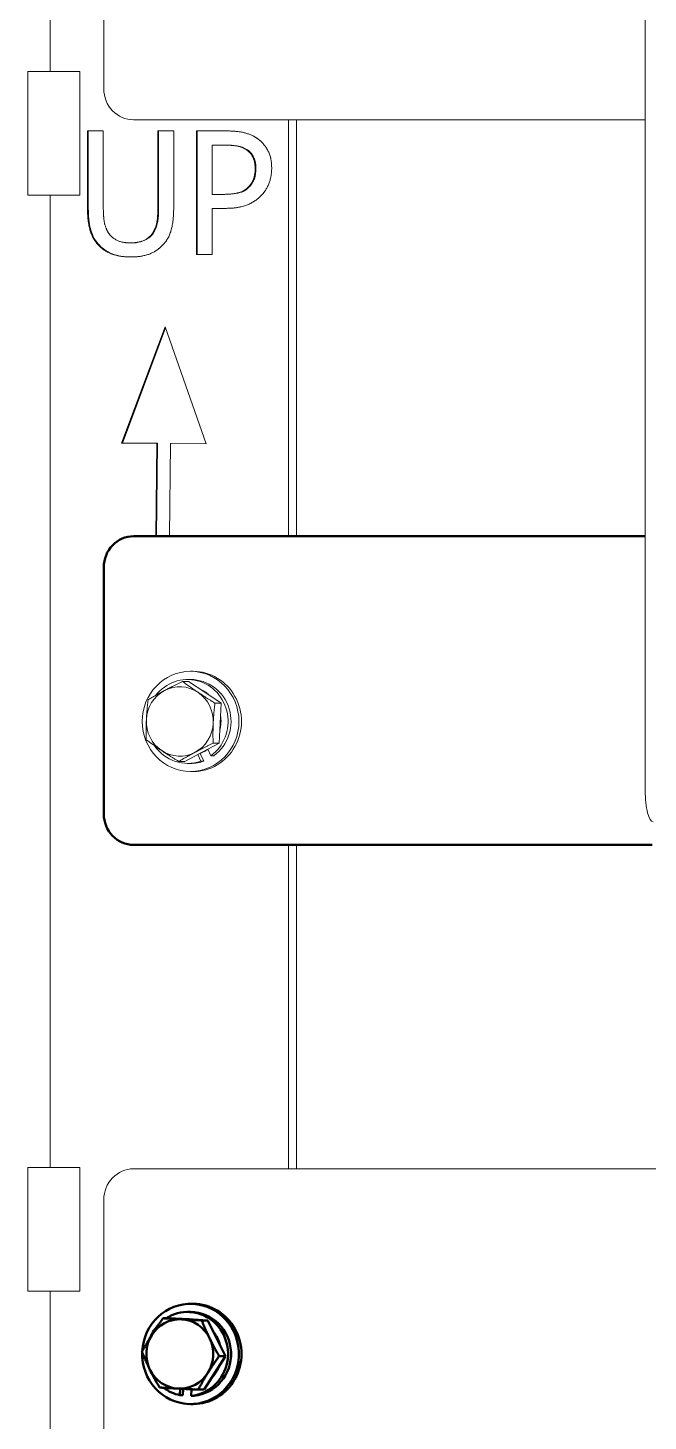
# Model space of a CAD drawing. Header units: inches. Extents: x 15 to 402, y 6 to 261.
# Drawn here: x 210.02 to 215.05, y 95.22 to 106.51 of the extents above; entities that cross this region are included whole.
import ezdxf

# ---------------------------------------------------------------- set-up
doc = ezdxf.new("R2010")
doc.units = ezdxf.units.IN
doc.header["$LTSCALE"] = 12
doc.header["$MEASUREMENT"] = 0
doc.layers.add('Visible (ANSI)', color=7, linetype='Continuous', lineweight=50)

msp = doc.modelspace()

# ---------------------------------------------------------------- linework, layer by layer
at = {"layer": 'Visible (ANSI)', "linetype": 'Continuous', "lineweight": 18}
for p, q in [((210.199831, 108.264122), (210.199831, 106.154122)), ((210.634265, 108.014122), (210.634265, 106.014122)), ((215.02453, 100.326622), (215.02453, 107.826622)), ((210.018665, 106.154122), (210.441312, 106.154122)), ((210.018665, 106.154122), (210.018665, 105.154122)), ((210.441312, 106.154122), (210.441312, 105.154122)), ((210.502265, 105.049706), (210.502265, 105.673693)), ((210.502265, 105.673693), (210.630637, 105.673693)), ((210.508735, 105.049706), (210.508735, 105.673693)), ((210.630637, 105.673693), (210.630637, 105.049706)), ((210.875747, 105.764122), (214.161686, 105.764122)), ((211.072897, 105.673693), (211.201269, 105.673693)), ((211.072897, 105.046464), (211.072897, 105.673693)), ((211.079367, 105.046464), (211.079367, 105.673693)), ((211.201269, 105.673693), (211.201269, 105.049706)), ((211.385218, 104.673693), (211.385218, 105.673693)), ((211.385218, 105.673693), (211.627874, 105.673693)), ((211.391688, 104.673693), (211.391688, 105.673693)), ((212.131683, 102.389122), (212.131683, 105.764122)), ((212.196387, 105.764122), (212.196387, 102.389122)), ((214.697512, 105.764122), (214.161686, 105.764122)), ((214.697512, 105.764122), (215.02453, 105.764122)), ((211.620046, 105.55862), (211.513591, 105.55862)), ((211.513591, 105.55862), (211.513591, 105.159916)), ((211.620046, 105.55862), (211.626516, 105.55862)), ((211.807126, 105.219884), (211.813596, 105.219884)), ((210.018665, 105.154122), (210.441312, 105.154122)), ((210.199831, 105.154122), (210.199831, 97.274122)), ((211.513591, 105.159916), (211.60126, 105.159916)), ((211.60126, 105.159916), (211.60773, 105.159916)), ((211.513591, 105.046464), (211.513591, 104.673693)), ((211.622394, 105.046464), (211.513591, 105.046464)), ((210.851376, 104.766075), (210.857846, 104.766075)), ((211.513591, 104.673693), (211.385218, 104.673693)), ((210.778594, 103.144609), (211.130777, 104.08777)), ((211.130777, 104.08777), (211.464212, 103.137674)), ((210.785064, 103.144609), (211.133912, 104.078837)), ((211.064717, 103.14251), (210.778594, 103.144609)), ((210.778594, 103.144609), (210.785064, 103.144609)), ((211.071187, 103.14251), (210.785064, 103.144609)), ((211.055784, 102.389122), (211.064717, 103.14251)), ((211.062255, 102.389122), (211.071187, 103.14251)), ((211.064717, 103.14251), (211.071187, 103.14251)), ((211.174149, 103.141186), (211.166499, 102.389122)), ((211.174149, 103.141186), (211.18062, 103.141186)), ((211.464212, 103.137674), (211.174149, 103.141186)), ((211.464185, 103.137752), (211.18062, 103.141186)), ((211.338004, 101.295122), (211.35871, 101.295122)), ((211.322348, 101.213214), (211.272422, 101.213214)), ((211.338004, 101.229122), (211.313675, 101.229122)), ((211.322348, 101.213214), (211.454116, 101.125402)), ((211.454116, 101.125402), (211.585884, 101.037589)), ((211.585884, 101.037589), (211.535957, 101.037589)), ((211.585884, 101.037589), (211.578312, 100.875543)), ((211.578312, 100.875543), (211.570739, 100.713498)), ((211.570739, 100.713498), (211.431399, 100.639264)), ((211.570739, 100.713498), (211.520813, 100.713498)), ((211.431399, 100.639264), (211.292059, 100.56503)), ((211.396148, 100.620484), (211.422137, 100.568199)), ((211.446466, 100.568199), (211.416262, 100.628965)), ((211.502872, 100.611211), (211.476883, 100.663495)), ((211.527201, 100.611211), (211.502872, 100.611211)), ((211.292059, 100.56503), (211.242132, 100.56503)), ((211.338004, 100.549122), (211.313675, 100.549122)), ((211.338004, 100.483122), (211.35871, 100.483122)), ((211.446466, 100.568199), (211.422137, 100.568199)), ((212.131683, 97.264122), (212.131683, 99.889122)), ((212.196387, 99.889122), (212.196387, 97.264122)), ((210.018665, 97.274122), (210.441312, 97.274122)), ((210.018665, 97.274122), (210.018665, 96.274122)), ((210.441312, 97.274122), (210.441312, 96.274122)), ((214.161686, 97.264122), (210.875747, 97.264122)), ((214.161686, 97.264122), (214.697512, 97.264122)), ((215.218607, 97.264122), (214.697512, 97.264122)), ((210.634265, 97.014122), (210.634265, 95.014122)), ((210.018665, 96.274122), (210.441312, 96.274122)), ((210.199831, 96.274122), (210.199831, 88.394122))]:
    msp.add_line(p, q, dxfattribs=at)
at = {"layer": 'Visible (ANSI)'}
for p, q in [((214.161686, 102.389122), (210.875747, 102.389122)), ((214.161686, 102.389122), (214.697512, 102.389122)), ((215.02453, 102.389122), (214.697512, 102.389122)), ((210.634265, 102.139122), (210.634265, 100.139122)), ((210.875747, 99.889122), (214.161686, 99.889122)), ((214.697512, 99.889122), (214.161686, 99.889122)), ((214.697512, 99.889122), (215.081433, 99.889122)), ((211.338004, 96.104122), (211.313675, 96.104122)), ((211.338004, 96.170122), (211.35871, 96.170122)), ((211.164831, 96.053182), (211.114904, 96.053182)), ((211.164831, 96.053182), (211.321326, 96.044741)), ((211.321326, 96.044741), (211.477821, 96.0363)), ((211.477821, 96.0363), (211.427894, 96.0363)), ((211.477821, 96.0363), (211.549007, 95.89177)), ((211.549007, 95.89177), (211.620194, 95.74724)), ((211.620194, 95.74724), (211.534885, 95.611151)), ((211.620194, 95.74724), (211.570267, 95.74724)), ((211.534885, 95.611151), (211.449577, 95.475061)), ((211.254046, 95.482569), (211.251415, 95.430288)), ((211.275744, 95.430288), (211.251415, 95.430288)), ((211.275744, 95.430288), (211.27831, 95.481282)), ((211.342089, 95.425397), (211.344728, 95.477838)), ((211.366418, 95.425397), (211.342089, 95.425397)), ((211.449577, 95.475061), (211.39965, 95.475061)), ((211.338004, 95.358122), (211.35871, 95.358122))]:
    msp.add_line(p, q, dxfattribs=at)
at = {"layer": 'Visible (ANSI)', "linetype": 'Continuous', "lineweight": 18}
for centre, major_axis, ratio, start_param, end_param in [((210.875747, 106.014122), (0, -0.25), 0.965925826, 4.71238898, 6.283185307), ((211.35871, 100.889122), (0, -0.406), 0.965925826, 0, 3.141592654), ((211.313675, 100.889122), (0, 0.34), 0.965925826, 3.755530118, 7.182162404), ((211.250781, 100.889122), (0, 0.281), 0.965925826, 5.711245841, 6.758443392), ((211.338004, 100.889122), (0, 0.34), 0.965925826, 3.755530118, 6.283185307), ((211.250781, 100.889122), (0, -0.281), 0.965925826, 3.616850739, 4.66404829), ((211.250781, 100.889122), (0, 0.281), 0.965925826, 4.66404829, 5.711245841), ((211.313675, 100.889122), (0, -0.281), 0.965925826, 2.408823972, 2.730482403), ((211.313675, 100.889122), (0, -0.281), 0.965925826, 1.303778126, 1.741133146), ((211.250781, 100.889122), (0, -0.281), 0.965925826, 4.66404829, 5.711245841), ((211.250781, 100.889122), (0, 0.281), 0.965925826, 3.616850739, 4.66404829), ((211.313675, 100.889122), (0, -0.34), 0.965925826, 5.328949765, 6.619764012), ((211.250781, 100.889122), (0, -0.281), 0.965925826, 5.711245841, 6.758443392), ((211.313675, 100.889122), (0, -0.281), 0.965925826, 0.327410007, 0.623106163), ((211.338004, 100.889122), (0, -0.34), 0.965925826, 0, 0.336578705), ((215.089235, 100.326622), (0, -0.25), 0.258819045, 4.71238898, 6.283185307), ((210.875747, 97.014122), (0, 0.25), 0.965925826, 0, 1.570796327)]:
    msp.add_ellipse(centre, major_axis=major_axis, ratio=ratio, start_param=start_param, end_param=end_param, dxfattribs=at)
at = {"layer": 'Visible (ANSI)'}
for centre, major_axis, start_param, end_param in [((210.875747, 102.139122), (0, 0.25), 0, 1.570796327), ((210.875747, 100.139122), (0, -0.25), 4.71238898, 6.283185307), ((211.338004, 95.764122), (0, -0.406), 4.681274132, 10.944542713), ((211.313675, 95.764122), (0, 0.34), 3.22821892, 6.837658775), ((211.338004, 95.764122), (0, -0.34), 0.086626266, 3.141592654), ((211.35871, 95.764122), (0, -0.406), 0, 3.141592654), ((211.313675, 95.764122), (0, 0.34), 0.7968523, 1.157463109), ((211.250781, 95.764122), (0, 0.281), 6.231132193, 7.278329745), ((211.250781, 95.764122), (0, 0.281), 5.183934642, 6.231132193), ((211.313675, 95.764122), (0, 0.281), 6.181316927, 6.28094746), ((211.250781, 95.764122), (0, -0.281), 4.136737091, 5.183934642), ((211.250781, 95.764122), (0, 0.281), 4.136737091, 5.183934642), ((211.313675, 95.764122), (0, -0.281), 1.835865557, 2.24881842), ((211.250781, 95.764122), (0, -0.281), 5.183934642, 6.231132193), ((211.313675, 95.764122), (0, 0.34), 1.965767181, 2.152473769), ((211.313675, 95.764122), (0, -0.281), 0.794809034, 1.195479841), ((211.250781, 95.764122), (0, -0.281), 6.231132193, 7.278329745), ((211.313675, 95.764122), (0, -0.34), 5.649921347, 6.092452814)]:
    msp.add_ellipse(centre, major_axis=major_axis, ratio=0.965925826, start_param=start_param, end_param=end_param, dxfattribs=at)
at = {"layer": 'Visible (ANSI)', "linetype": 'Continuous', "lineweight": 18}
msp.add_ellipse((211.338004, 100.889122), major_axis=(0, 0.406), ratio=0.965925826, dxfattribs=at)
for points in [[(211.627874, 105.673693), (211.713977, 105.673693), (211.834522, 105.644519), (211.880705, 105.611294)], [(211.792253, 105.520532), (211.761725, 105.541602), (211.680318, 105.55862), (211.620046, 105.55862)], [(211.880705, 105.611294), (211.934715, 105.573206), (211.995771, 105.455702), (211.995771, 105.372234)], [(211.861919, 105.368182), (211.861919, 105.420046), (211.827477, 105.496221), (211.792253, 105.520532)], [(211.807126, 105.219884), (211.836088, 105.249868), (211.861919, 105.32037), (211.861919, 105.368182)], [(211.995771, 105.372234), (211.995771, 105.307404), (211.951153, 105.19071), (211.911233, 105.150192)], [(211.60126, 105.159916), (211.679536, 105.159916), (211.775815, 105.185848), (211.807126, 105.219884)], [(211.911233, 105.150192), (211.861136, 105.099138), (211.725718, 105.046464), (211.622394, 105.046464)], [(210.59463, 104.745005), (210.543751, 104.796869), (210.502265, 104.942736), (210.502265, 105.049706)], [(210.630637, 105.049706), (210.630637, 104.980013), (210.647858, 104.88601), (210.672124, 104.847923)], [(211.03141, 104.847923), (211.055676, 104.88601), (211.072897, 104.979203), (211.072897, 105.046464)], [(211.201269, 105.049706), (211.201269, 104.945167), (211.160566, 104.796059), (211.108904, 104.745005)], [(210.672124, 104.847923), (210.697955, 104.807404), (210.787189, 104.766075), (210.851376, 104.766075)], [(210.851376, 104.766075), (210.911648, 104.766075), (211.005579, 104.807404), (211.03141, 104.847923)], [(210.851376, 104.652623), (210.766055, 104.652623), (210.639248, 104.698814), (210.59463, 104.745005)], [(211.108904, 104.745005), (211.062721, 104.698004), (210.94061, 104.652623), (210.851376, 104.652623)]]:
    msp.add_open_spline(points, degree=2, dxfattribs=at)
for points, knots in [([(211.798724, 105.520532), (211.771133, 105.539574), (211.743276, 105.546811), (211.695601, 105.556777), (211.658899, 105.55862), (211.626516, 105.55862)], [-0.3818938296, -0.3818938296, -0.3818938296, -0.3818938296, -0.2554611271, -0.2554611271, 0, 0, 0, 0]), ([(211.868389, 105.368182), (211.868389, 105.388464), (211.866414, 105.408927), (211.855659, 105.451281), (211.847288, 105.467236), (211.829442, 105.494969), (211.815319, 105.509078), (211.798724, 105.520532)], [-0.3372795691, -0.3372795691, -0.3372795691, -0.3372795691, -0.2539165575, -0.2539165575, -0.1573425254, -0.1573425254, 0, 0, 0, 0]), ([(211.813596, 105.219884), (211.822863, 105.229477), (211.831292, 105.239884), (211.846317, 105.263289), (211.85164, 105.274656), (211.865071, 105.311314), (211.868389, 105.340199), (211.868389, 105.368182)], [-0.3778990738, -0.3778990738, -0.3778990738, -0.3778990738, -0.2983955769, -0.2983955769, -0.2132300142, -0.2132300142, 0, 0, 0, 0]), ([(211.60773, 105.159916), (211.637238, 105.159916), (211.668992, 105.161298), (211.731485, 105.170511), (211.750898, 105.177603), (211.782615, 105.192348), (211.799316, 105.204361), (211.813596, 105.219884)], [-0.3720280769, -0.3720280769, -0.3720280769, -0.3720280769, -0.2742790033, -0.2742790033, -0.1633485372, -0.1633485372, 0, 0, 0, 0]), ([(210.601101, 104.745005), (210.584296, 104.762135), (210.569801, 104.781147), (210.545543, 104.823416), (210.536231, 104.846059), (210.520737, 104.900537), (210.508735, 104.954702), (210.508735, 105.049706)], [-1.834872944, -1.834872944, -1.834872944, -1.834872944, -1.283211598, -1.283211598, -0.723930443, -0.723930443, 0, 0, 0, 0]), ([(211.037881, 104.847923), (211.054372, 104.873807), (211.065129, 104.902151), (211.073668, 104.948363), (211.079367, 104.982687), (211.079367, 105.046464)], [-1.425366243, -1.425366243, -1.425366243, -1.425366243, -0.485984079, -0.485984079, 0, 0, 0, 0]), ([(210.857846, 104.766075), (210.883472, 104.766075), (210.909151, 104.768877), (210.949232, 104.779919), (210.972748, 104.787799), (211.012481, 104.815614), (211.026635, 104.830283), (211.037881, 104.847923)], [-0.7299087878, -0.7299087878, -0.7299087878, -0.7299087878, -0.3783755563, -0.3783755563, -0.1610495695, -0.1610495695, 0, 0, 0, 0]), ([(210.854697, 104.652631), (210.82531, 104.652779), (210.795571, 104.655013), (210.740297, 104.665152), (210.714658, 104.672531), (210.65659, 104.69812), (210.626769, 104.718432), (210.601101, 104.745005)], [-0.7299172179, -0.7299172179, -0.7299172179, -0.7299172179, -0.4978653255, -0.4978653255, -0.2863653536, -0.2863653536, 0, 0, 0, 0])]:
    msp.add_open_spline(points, degree=3, knots=knots, dxfattribs=at)
for points in [[(211.126586, 101.13898), (211.191254, 101.173432), (211.272422, 101.213214)], [(211.272422, 101.213214), (211.33654, 101.166155), (211.397694, 101.125402)], [(210.979673, 100.9027), (210.983187, 100.977906), (210.993741, 101.064746)], [(210.993741, 101.064746), (211.061918, 101.104528), (211.126586, 101.13898)], [(211.397694, 101.125402), (211.458847, 101.084648), (211.535957, 101.037589)], [(211.535957, 101.037589), (211.525403, 100.950749), (211.521889, 100.875543)], [(210.978596, 100.740654), (210.976159, 100.827495), (210.979673, 100.9027)], [(211.521889, 100.875543), (211.518375, 100.800338), (211.520813, 100.713498)], [(211.103868, 100.652842), (211.042715, 100.693596), (210.978596, 100.740654)], [(211.520813, 100.713498), (211.439644, 100.673716), (211.374976, 100.639264)], [(211.242132, 100.56503), (211.165022, 100.612089), (211.103868, 100.652842)], [(211.374976, 100.639264), (211.310308, 100.604812), (211.242132, 100.56503)]]:
    msp.add_rational_spline(points, [1, 1.0379548493, 1], degree=2, dxfattribs=at)
at = {"layer": 'Visible (ANSI)'}
for points in [[(211.023099, 95.917093), (211.062691, 95.980252), (211.114904, 96.053182)], [(211.114904, 96.053182), (211.192274, 96.048659), (211.264903, 96.044741)], [(211.264903, 96.044741), (211.337533, 96.040824), (211.427894, 96.0363)], [(211.427894, 96.0363), (211.459547, 95.958847), (211.492585, 95.89177)], [(210.944287, 95.781004), (210.983507, 95.853934), (211.023099, 95.917093)], [(211.492585, 95.89177), (211.525623, 95.824693), (211.570267, 95.74724)], [(211.008977, 95.636474), (210.975939, 95.70355), (210.944287, 95.781004)], [(211.570267, 95.74724), (211.518055, 95.67431), (211.478463, 95.611151)], [(211.08666, 95.491944), (211.042015, 95.569397), (211.008977, 95.636474)], [(211.478463, 95.611151), (211.438871, 95.547991), (211.39965, 95.475061)], [(211.236659, 95.483503), (211.164029, 95.48742), (211.08666, 95.491944)], [(211.39965, 95.475061), (211.309289, 95.479585), (211.236659, 95.483503)]]:
    msp.add_rational_spline(points, [1, 1.0379548493, 1], degree=2, dxfattribs=at)

doc.saveas('drawing.dxf')
